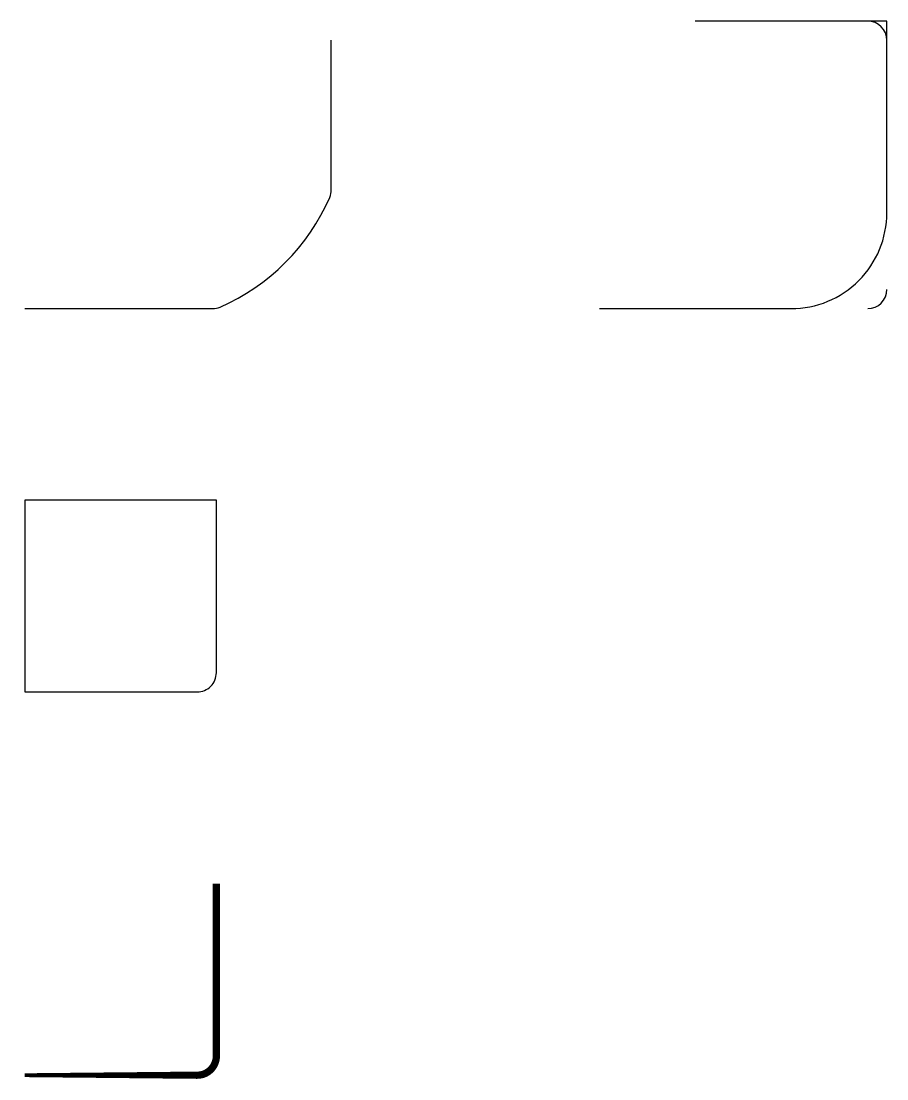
# Model space of a CAD drawing. Header units: millimetres. Extents: x -2 to 450, y -2 to 550.
import ezdxf

# ---------------------------------------------------------------- set-up
doc = ezdxf.new("R2010")
doc.units = ezdxf.units.MM

msp = doc.modelspace()

# ---------------------------------------------------------------- linework, layer by layer
for points in [[(300, 400), (400, 400, 0.414214), (450, 450), (450, 550), (350, 550)], [(0, 400), (97.97, 400, 0.10283), (101.96, 400.83, 0.189998), (159.17, 458.04, 0.10283), (160, 462.03), (160, 540)]]:
    msp.add_lwpolyline(points, format="xyb")
msp.add_lwpolyline([(0, 200), (90, 200, 0.414214), (100, 210), (100, 300), (0, 300)], format="xyb", close=True)
at = {"color": 1, "lineweight": 50}
msp.add_lwpolyline([(0, 0, 2, 3.8, 0), (90, 0, 3.8, 3.8, 0.414214), (100, 10, 3.8, 3.8, 0), (100, 100, 3.8, 3.8, 0)], format="xyseb", dxfattribs=at)
for centre, start, end in [((440, 540), 0, 90), ((440, 410), 270, 0)]:
    msp.add_arc(centre, 10, start, end)

doc.saveas('drawing.dxf')
